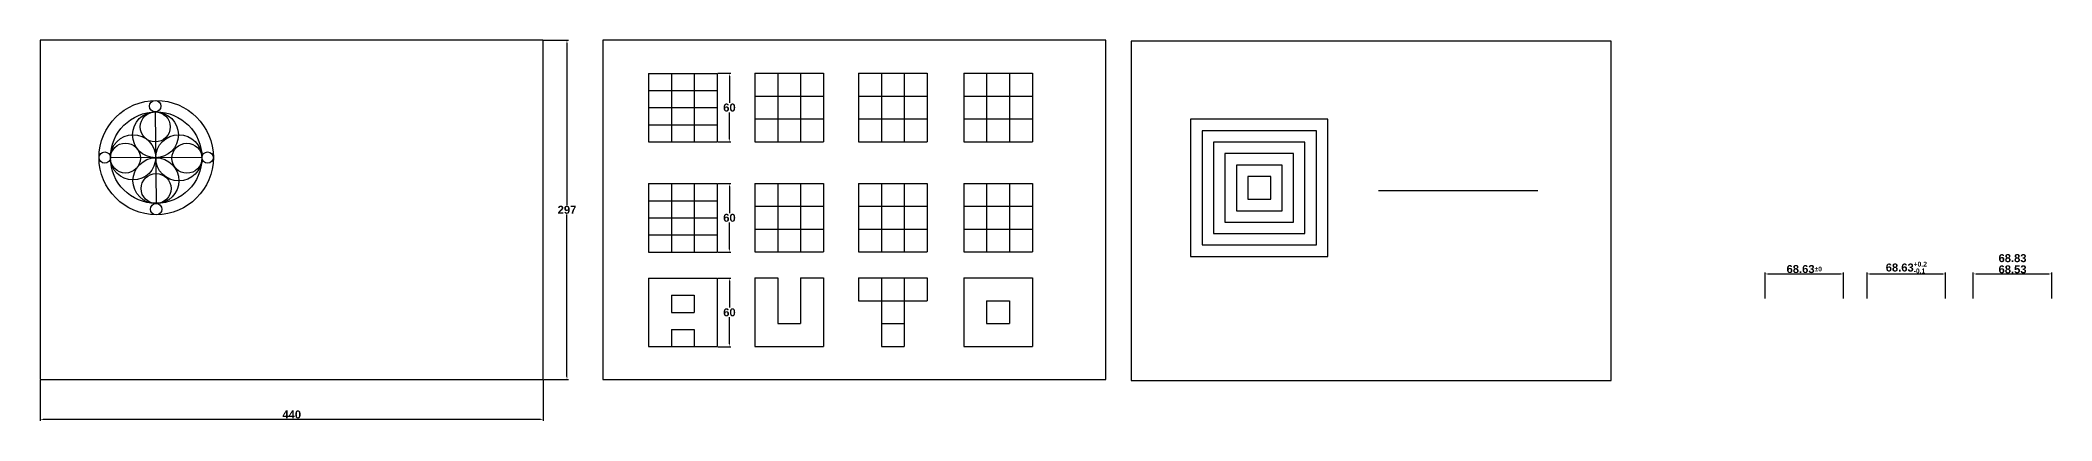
# Model space of a CAD drawing. Header units: millimetres. Extents: x 0 to 12057, y -41 to 471.
# Drawn here: x 4201 to 5961, y -39 to 294 of the extents above; entities that cross this region are included whole.
import ezdxf

# ---------------------------------------------------------------- set-up
doc = ezdxf.new("R2010")
doc.units = ezdxf.units.MM
doc.header["$LTSCALE"] = 2
doc.styles.get("Standard").update_dxf_attribs({"font": 'arialbd.ttf'})
doc.dimstyles.new('ISO-25', dxfattribs={"dimtxt": 7, "dimasz": 2.5, "dimexe": 1.25, "dimexo": 0.625, "dimtad": 1, "dimtih": 1, "dimtoh": 1, "dimdsep": 46, "dimtxsty": 'Standard', "dimcen": 2.5, "dimclrd": 1, "dimclre": 1, "dimclrt": 2, "dimadec": 0, "dimazin": 0, "dimtfac": 1, "dimtmove": 0, "dimatfit": 3, "dimfxl": 1, "dimarcsym": 0})

# ---------------------------------------------------------------- blocks, each defined once
blk = doc.blocks.new('*D51')
at = {"color": 1, "lineweight": -2, "transparency": 16777216}
for p, q in [((4641.7, 294.3), (4663.1, 294.3)), ((4661.9, 291.8), (4661.9, 150)), ((4661.9, -0.2), (4661.9, 141.6)), ((4641.7, -2.7), (4663.1, -2.7))]:
    blk.add_line(p, q, dxfattribs=at)
at = {"color": 1, "transparency": 16777216}
for points in [[(4661.4, 291.8), (4662.3, 291.8), (4661.9, 294.3)], [(4661.4, -0.2), (4662.3, -0.2), (4661.9, -2.7)]]:
    blk.add_solid(points, dxfattribs=at)
at = {"layer": 'Defpoints', "color": 0, "transparency": 16777216}
for p in [(4641.1, 294.3), (4641.1, -2.7), (4661.9, -2.7)]:
    blk.add_point(p, dxfattribs=at)
at = {"color": 2, "transparency": 16777216, "insert": (4661.9, 145.8), "char_height": 7, "attachment_point": 5}
blk.add_mtext('297', dxfattribs=at)
blk = doc.blocks.new('*D52')
at = {"color": 1, "lineweight": -2, "transparency": 16777216}
for p, q in [((4201.1, -3.4), (4201.1, -38.9)), ((4641.1, -3.4), (4641.1, -38.9)), ((4203.6, -37.6), (4638.6, -37.6))]:
    blk.add_line(p, q, dxfattribs=at)
at = {"color": 1, "transparency": 16777216}
for points in [[(4203.6, -37.2), (4203.6, -38.1), (4201.1, -37.6)], [(4638.6, -37.2), (4638.6, -38.1), (4641.1, -37.6)]]:
    blk.add_solid(points, dxfattribs=at)
at = {"layer": 'Defpoints', "color": 0, "transparency": 16777216}
for p in [(4201.1, -2.7), (4641.1, -2.7), (4641.1, -37.6)]:
    blk.add_point(p, dxfattribs=at)
at = {"color": 2, "transparency": 16777216, "insert": (4421.1, -33.4), "char_height": 7, "attachment_point": 5}
blk.add_mtext('440', dxfattribs=at)
blk = doc.blocks.new('*D53')
at = {"color": 1, "lineweight": -2, "transparency": 16777216}
for p, q in [((4793.9, 265.3), (4805.2, 265.3)), ((4804, 262.8), (4804, 239.5)), ((4804, 207.8), (4804, 231.1)), ((4793.9, 205.3), (4805.2, 205.3))]:
    blk.add_line(p, q, dxfattribs=at)
at = {"color": 1, "transparency": 16777216}
for points in [[(4803.6, 262.8), (4804.4, 262.8), (4804, 265.3)], [(4803.6, 207.8), (4804.4, 207.8), (4804, 205.3)]]:
    blk.add_solid(points, dxfattribs=at)
at = {"layer": 'Defpoints', "color": 0, "transparency": 16777216}
for p in [(4793.3, 265.3), (4804, 265.3), (4793.3, 205.3)]:
    blk.add_point(p, dxfattribs=at)
at = {"color": 2, "transparency": 16777216, "insert": (4804, 235.3), "char_height": 7, "attachment_point": 5}
blk.add_mtext('60', dxfattribs=at)
blk = doc.blocks.new('*D55')
at = {"color": 1, "lineweight": -2, "transparency": 16777216}
for p, q in [((4793.9, 168.8), (4805.2, 168.8)), ((4804, 166.3), (4804, 143)), ((4804, 111.3), (4804, 134.6)), ((4793.9, 108.8), (4805.2, 108.8))]:
    blk.add_line(p, q, dxfattribs=at)
at = {"color": 1, "transparency": 16777216}
for points in [[(4803.6, 166.3), (4804.4, 166.3), (4804, 168.8)], [(4803.6, 111.3), (4804.4, 111.3), (4804, 108.8)]]:
    blk.add_solid(points, dxfattribs=at)
at = {"layer": 'Defpoints', "color": 0, "transparency": 16777216}
for p in [(4793.3, 168.8), (4804, 168.8), (4793.3, 108.8)]:
    blk.add_point(p, dxfattribs=at)
at = {"color": 2, "transparency": 16777216, "insert": (4804, 138.8), "char_height": 7, "attachment_point": 5}
blk.add_mtext('60', dxfattribs=at)
blk = doc.blocks.new('*D56')
at = {"color": 1, "lineweight": -2, "transparency": 16777216}
for p, q in [((4793.9, 86), (4805.2, 86)), ((4804, 83.5), (4804, 60.2)), ((4804, 28.5), (4804, 51.8)), ((4793.9, 26), (4805.2, 26))]:
    blk.add_line(p, q, dxfattribs=at)
at = {"color": 1, "transparency": 16777216}
for points in [[(4803.6, 83.5), (4804.4, 83.5), (4804, 86)], [(4803.6, 28.5), (4804.4, 28.5), (4804, 26)]]:
    blk.add_solid(points, dxfattribs=at)
at = {"layer": 'Defpoints', "color": 0, "transparency": 16777216}
for p in [(4793.3, 86), (4804, 86), (4793.3, 26)]:
    blk.add_point(p, dxfattribs=at)
at = {"color": 2, "transparency": 16777216, "insert": (4804, 56), "char_height": 7, "attachment_point": 5}
blk.add_mtext('60', dxfattribs=at)
blk = doc.blocks.new('*D76')
at = {"color": 1, "lineweight": -2, "transparency": 16777216}
for p, q in [((5710, 68.1), (5710, 90.9)), ((5712.5, 89.7), (5776.1, 89.7)), ((5778.6, 68.1), (5778.6, 90.9))]:
    blk.add_line(p, q, dxfattribs=at)
at = {"color": 1, "transparency": 16777216}
for points in [[(5712.5, 90.1), (5712.5, 89.2), (5710, 89.7)], [(5776.1, 90.1), (5776.1, 89.2), (5778.6, 89.7)]]:
    blk.add_solid(points, dxfattribs=at)
at = {"layer": 'Defpoints', "color": 0, "transparency": 16777216}
for p in [(5778.6, 89.7), (5710, 67.5), (5778.6, 67.5)]:
    blk.add_point(p, dxfattribs=at)
at = {"color": 2, "transparency": 16777216, "insert": (5744.3, 93.9), "char_height": 7, "attachment_point": 5}
blk.add_mtext('\\A1;68.63{\\H4.2;±0}', dxfattribs=at)
blk = doc.blocks.new('*D77')
at = {"color": 1, "lineweight": -2, "transparency": 16777216}
for p, q in [((5799.3, 68.1), (5799.3, 90.9)), ((5801.8, 89.7), (5865.4, 89.7)), ((5867.9, 68.1), (5867.9, 90.9))]:
    blk.add_line(p, q, dxfattribs=at)
at = {"color": 1, "transparency": 16777216}
for points in [[(5801.8, 90.1), (5801.8, 89.2), (5799.3, 89.7)], [(5865.4, 90.1), (5865.4, 89.2), (5867.9, 89.7)]]:
    blk.add_solid(points, dxfattribs=at)
at = {"layer": 'Defpoints', "color": 0, "transparency": 16777216}
for p in [(5867.9, 89.7), (5799.3, 67.5), (5867.9, 67.5)]:
    blk.add_point(p, dxfattribs=at)
at = {"color": 2, "transparency": 16777216, "insert": (5833.6, 95.3), "char_height": 7, "attachment_point": 5}
blk.add_mtext('\\A1;68.63{\\H4.2;\\S+0.2^ -0.1;}', dxfattribs=at)
blk = doc.blocks.new('*D78')
at = {"color": 1, "lineweight": -2, "transparency": 16777216}
for p, q in [((5892.2, 68.1), (5892.2, 90.9)), ((5894.7, 89.7), (5958.3, 89.7)), ((5960.8, 68.1), (5960.8, 90.9))]:
    blk.add_line(p, q, dxfattribs=at)
at = {"color": 1, "transparency": 16777216}
for points in [[(5894.7, 90.1), (5894.7, 89.2), (5892.2, 89.7)], [(5958.3, 90.1), (5958.3, 89.2), (5960.8, 89.7)]]:
    blk.add_solid(points, dxfattribs=at)
at = {"layer": 'Defpoints', "color": 0, "transparency": 16777216}
for p in [(5960.8, 89.7), (5892.2, 67.5), (5960.8, 67.5)]:
    blk.add_point(p, dxfattribs=at)
at = {"color": 2, "transparency": 16777216, "insert": (5926.5, 98.6), "char_height": 7, "attachment_point": 5}
blk.add_mtext('\\S68.83^ 68.53;', dxfattribs=at)

msp = doc.modelspace()

# ---------------------------------------------------------------- linework, layer by layer
for p, q in [((4733.282, 265.26), (4733.282, 205.26)), ((4733.282, 265.26), (4793.282, 265.26)), ((4753.282, 265.26), (4753.282, 205.26)), ((4773.282, 265.26), (4773.282, 205.26)), ((4793.282, 265.26), (4793.282, 205.26)), ((4826.291, 265.373), (4826.291, 205.373)), ((4826.291, 265.373), (4886.291, 265.373)), ((4846.291, 265.373), (4846.291, 205.373)), ((4846.291, 265.373), (4846.291, 205.373)), ((4866.291, 265.373), (4866.291, 205.373)), ((4886.291, 265.373), (4886.291, 205.373)), ((4916.919, 265.373), (4916.919, 205.373)), ((4916.919, 265.373), (4976.919, 265.373)), ((4936.919, 265.373), (4936.919, 205.373)), ((4936.919, 265.373), (4936.919, 205.373)), ((4956.919, 265.373), (4956.919, 205.373)), ((4976.919, 265.373), (4976.919, 205.373)), ((5009.016, 265.373), (5009.016, 205.373)), ((5009.016, 265.373), (5069.016, 265.373)), ((5029.016, 265.373), (5029.016, 205.373)), ((5029.016, 265.373), (5029.016, 205.373)), ((5049.016, 265.373), (5049.016, 205.373)), ((5069.016, 265.373), (5069.016, 205.373)), ((4733.282, 250.26), (4793.282, 250.26)), ((4301.693, 231.573), (4302.464, 151.308)), ((4733.282, 235.26), (4793.282, 235.26)), ((4826.291, 245.373), (4886.291, 245.373)), ((4916.919, 245.373), (4976.919, 245.373)), ((5009.016, 245.373), (5069.016, 245.373)), ((4733.282, 220.26), (4793.282, 220.26)), ((4826.291, 225.373), (4886.291, 225.373)), ((4916.919, 225.373), (4976.919, 225.373)), ((5009.016, 225.373), (5069.016, 225.373)), ((4733.282, 205.26), (4793.282, 205.26)), ((4826.291, 205.373), (4886.291, 205.373)), ((4916.919, 205.373), (4976.919, 205.373)), ((5009.016, 205.373), (5069.016, 205.373)), ((4342.511, 191.251), (4262.512, 191.502)), ((4733.282, 168.779), (4733.282, 108.779)), ((4733.282, 168.779), (4793.282, 168.779)), ((4753.282, 168.779), (4753.282, 108.779)), ((4773.282, 168.779), (4773.282, 108.779)), ((4793.282, 168.779), (4793.282, 108.779)), ((4826.291, 168.892), (4826.291, 108.892)), ((4826.291, 168.892), (4886.291, 168.892)), ((4846.291, 168.892), (4846.291, 108.892)), ((4846.291, 168.892), (4846.291, 108.892)), ((4866.291, 168.892), (4866.291, 108.892)), ((4886.291, 168.892), (4886.291, 108.892)), ((4916.919, 168.892), (4916.919, 108.892)), ((4916.919, 168.892), (4976.919, 168.892)), ((4936.919, 168.892), (4936.919, 108.892)), ((4936.919, 168.892), (4936.919, 108.892)), ((4956.919, 168.892), (4956.919, 108.892)), ((4976.919, 168.892), (4976.919, 108.892)), ((5009.016, 168.892), (5009.016, 108.892)), ((5009.016, 168.892), (5069.016, 168.892)), ((5029.016, 168.892), (5029.016, 108.892)), ((5029.016, 168.892), (5029.016, 108.892)), ((5049.016, 168.892), (5049.016, 108.892)), ((5069.016, 168.892), (5069.016, 108.892)), ((5371.797, 162.856), (5511.135, 162.856)), ((4733.282, 153.779), (4793.282, 153.779)), ((4826.291, 148.892), (4886.291, 148.892)), ((4916.919, 148.892), (4976.919, 148.892)), ((5009.016, 148.892), (5069.016, 148.892)), ((4733.282, 138.779), (4793.282, 138.779)), ((4733.282, 123.779), (4793.282, 123.779)), ((4826.291, 128.892), (4886.291, 128.892)), ((4916.919, 128.892), (4976.919, 128.892)), ((5009.016, 128.892), (5069.016, 128.892)), ((4733.282, 108.779), (4793.282, 108.779)), ((4826.291, 108.892), (4886.291, 108.892)), ((4916.919, 108.892), (4976.919, 108.892)), ((5009.016, 108.892), (5069.016, 108.892)), ((4733.282, 86.036), (4733.282, 26.036)), ((4733.282, 86.036), (4793.282, 86.036)), ((4753.282, 71.036), (4753.282, 56.036)), ((4753.282, 71.036), (4773.282, 71.036)), ((4773.282, 71.036), (4773.282, 56.036)), ((4793.282, 86.036), (4793.282, 26.036)), ((4826.291, 86.149), (4826.291, 26.149)), ((4826.291, 86.149), (4846.291, 86.149)), ((4846.291, 86.149), (4846.291, 46.149)), ((4846.291, 86.149), (4846.291, 46.149)), ((4866.291, 86.149), (4866.291, 46.149)), ((4866.291, 86.149), (4886.291, 86.149)), ((4886.291, 86.149), (4886.291, 26.149)), ((4916.919, 86.149), (4916.919, 66.149)), ((4916.919, 86.149), (4976.919, 86.149)), ((4936.919, 86.149), (4936.919, 26.149)), ((4936.919, 86.149), (4936.919, 26.149)), ((4956.919, 86.149), (4956.919, 26.149)), ((4976.919, 86.149), (4976.919, 66.149)), ((5009.016, 86.149), (5009.016, 26.149)), ((5009.016, 86.149), (5069.016, 86.149)), ((5069.016, 86.149), (5069.016, 26.149)), ((4753.282, 56.036), (4773.282, 56.036)), ((4916.919, 66.149), (4976.919, 66.149)), ((5029.016, 66.149), (5029.016, 46.149)), ((5029.016, 66.149), (5029.016, 46.149)), ((5029.016, 66.149), (5049.016, 66.149)), ((5049.016, 66.149), (5049.016, 46.149)), ((4753.282, 41.036), (4773.282, 41.036)), ((4753.282, 41.036), (4753.282, 26.036)), ((4773.282, 41.036), (4773.282, 26.036)), ((4846.291, 46.149), (4866.291, 46.149)), ((4936.919, 46.149), (4956.919, 46.149)), ((5029.016, 46.149), (5049.016, 46.149)), ((4733.282, 26.036), (4793.282, 26.036)), ((4826.291, 26.149), (4886.291, 26.149)), ((4936.919, 26.149), (4956.919, 26.149)), ((5009.016, 26.149), (5069.016, 26.149))]:
    msp.add_line(p, q)
for points in [[(4201.068, -2.737), (4641.068, -2.737), (4641.068, 294.263), (4201.068, 294.263)], [(4693.382, -2.695), (5133.382, -2.695), (5133.382, 294.305), (4693.382, 294.305)], [(5155.347, -3.601), (5575.347, -3.601), (5575.347, 293.399), (5155.347, 293.399)], [(5207.492, 105.039), (5327.492, 105.039), (5327.492, 225.039), (5207.492, 225.039)], [(5217.492, 115.039), (5317.492, 115.039), (5317.492, 215.039), (5217.492, 215.039)], [(5227.492, 125.039), (5307.492, 125.039), (5307.492, 205.039), (5227.492, 205.039)], [(5237.492, 135.039), (5297.492, 135.039), (5297.492, 195.039), (5237.492, 195.039)], [(5247.492, 145.039), (5287.492, 145.039), (5287.492, 185.039), (5247.492, 185.039)], [(5247.492, 145.039), (5287.492, 145.039), (5287.492, 185.039), (5247.492, 185.039)], [(5257.492, 155.039), (5277.492, 155.039), (5277.492, 175.039), (5257.492, 175.039)]]:
    msp.add_lwpolyline(points, close=True)
for centre, radius in [((4302.512, 191.518), 50), ((4302.512, 191.518), 40), ((4301.886, 211.444), 20.067), ((4301.693, 218.378), 13.131), ((4301.693, 236.573), 5), ((4282.293, 191.708), 19.782), ((4322.295, 191.314), 20.216), ((4257.512, 191.518), 5), ((4275.63, 191.128), 13.131), ((4329.383, 190.96), 13.131), ((4347.504, 191.518), 5), ((4302.265, 171.312), 20.067), ((4302.464, 164.44), 13.131), ((4302.512, 146.308), 5)]:
    msp.add_circle(centre, radius)

# ---------------------------------------------------------------- dimensions: what is measured, and where the dimension line sits
for base, p1, p2, angle, picture, middle in [((4661.85, -2.737), (4641.068, 294.263), (4641.068, -2.737), 90, '*D51', (4661.85, 145.763)), ((4803.982, 265.26), (4793.282, 205.26), (4793.282, 265.26), 270, '*D53', (4803.982, 235.26)), ((4803.982, 168.779), (4793.282, 108.779), (4793.282, 168.779), 270, '*D55', (4803.982, 138.779)), ((4803.982, 86.036), (4793.282, 26.036), (4793.282, 86.036), 270, '*D56', (4803.982, 56.036))]:
    dim = msp.add_linear_dim(base=base, p1=p1, p2=p2, angle=angle, dimstyle='ISO-25')
    dim.commit()
    dim.dimension.update_dxf_attribs({"geometry": picture, "text_midpoint": middle})
for base, p1, p2, override, picture, middle in [((5960.824, 89.665), (5892.192, 67.515), (5960.824, 67.515), {"dimgap": 0.625, "dimtol": 0, "dimlim": 1, "dimtp": 0.2, "dimtm": 0.1}, '*D78', (5926.508, 98.609)), ((5778.605, 89.665), (5709.973, 67.515), (5778.605, 67.515), {"dimgap": 0.625, "dimtol": 1, "dimlim": 0, "dimtm": 0, "dimtfac": 0.6, "dimtolj": 1}, '*D76', (5744.289, 93.866)), ((5867.916, 89.665), (5799.284, 67.515), (5867.916, 67.515), {"dimgap": 0.625, "dimtol": 1, "dimlim": 0, "dimtp": 0.2, "dimtm": 0.1, "dimtfac": 0.6, "dimtolj": 1}, '*D77', (5833.6, 95.341))]:
    dim = msp.add_linear_dim(base=base, p1=p1, p2=p2, dimstyle='ISO-25', override=override)
    dim.commit()
    dim.dimension.update_dxf_attribs({"geometry": picture, "text_midpoint": middle})
dim = msp.add_linear_dim(base=(4641.068, -37.64), p1=(4201.068, -2.737), p2=(4641.068, -2.737), dimstyle='ISO-25')
dim.commit()
dim.dimension.update_dxf_attribs({"geometry": '*D52', "text_midpoint": (4421.068, -33.441)})

doc.saveas('drawing.dxf')
